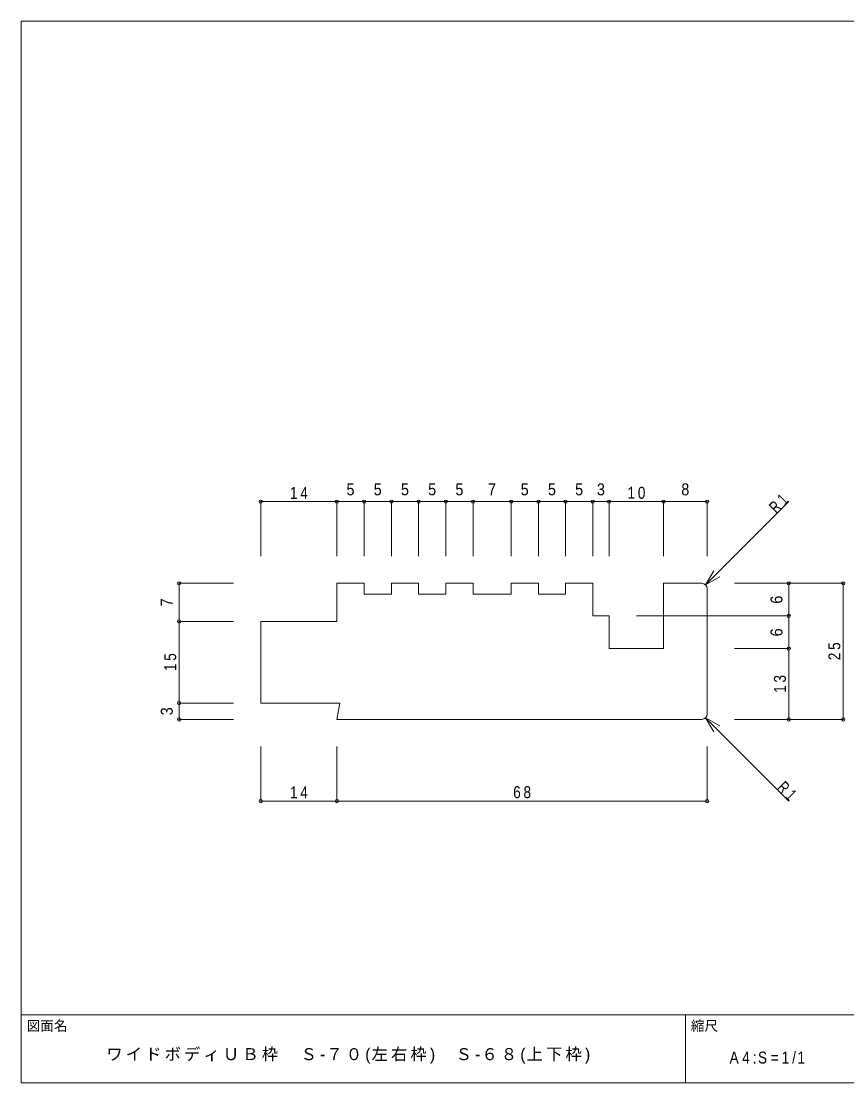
# Model space of a CAD drawing. Units: millimetres on the paper. Extents: x -141 to 141, y -98 to 98.
# Drawn here: x -141 to 10.7, y -97.5 to 97.5 of the extents above; entities that cross this region are included whole.
import ezdxf
from ezdxf.enums import TextEntityAlignment as Align

# ---------------------------------------------------------------- set-up
doc = ezdxf.new("R2010")
doc.units = ezdxf.units.MM
doc.header["$PDMODE"] = 32
doc.header["$PDSIZE"] = 0.6
for name, color, linetype, lineweight in [('0-0_ＫＢ製品', 2, 'Continuous', 9), ('0-3_寸法', 4, 'Continuous', 9), ('0-4_引出線字', 4, 'Continuous', 9), ('F-0_図面枠', 5, 'Continuous', 9), ('F-5_F-5ﾚｲﾔ', 7, 'Continuous', 9)]:
    doc.layers.add(name, color=color, linetype=linetype, lineweight=lineweight)
doc.styles.add('HGｺﾞｼｯｸM', font='')
doc.styles.get('HGｺﾞｼｯｸM').set_extended_font_data('HGｺﾞｼｯｸM')

msp = doc.modelspace()

# ---------------------------------------------------------------- linework, layer by layer
at = {"layer": '0-0_ＫＢ製品'}
for p, q in [((-78, -5.75), (-83, -5.75)), ((-83, -12.75), (-83, -5.75)), ((-78, -5.75), (-78, -7.75)), ((-68, -5.75), (-73, -5.75)), ((-73, -7.75), (-73, -5.75)), ((-68, -5.75), (-68, -7.75)), ((-58, -5.75), (-63, -5.75)), ((-63, -5.75), (-63, -7.75)), ((-58, -7.75), (-58, -5.75)), ((-46, -5.75), (-51, -5.75)), ((-46, -7.75), (-46, -5.75)), ((-73, -7.75), (-78, -7.75)), ((-63, -7.75), (-68, -7.75)), ((-15, -29.75), (-15, -6.75)), ((-97, -27.75), (-97, -12.75)), ((-83, -12.75), (-97, -12.75)), ((-97, -27.75), (-82.5, -27.75)), ((-83, -30.75), (-82.5, -27.75)), ((-16, -30.75), (-83, -30.75))]:
    msp.add_line(p, q, dxfattribs=at)
for points in [[(-51, -5.75), (-51, -7.75), (-58, -7.75)], [(-41, -5.75), (-41, -7.75), (-46, -7.75)], [(-16, -5.75), (-23, -5.75), (-23, -17.75), (-33, -17.75), (-33, -11.75), (-36, -11.75), (-36, -5.75), (-41, -5.75)]]:
    msp.add_lwpolyline(points, dxfattribs=at)
for centre, start, end in [((-16, -6.75), 0, 90), ((-16, -29.75), 270, 0)]:
    msp.add_arc(centre, 1, start, end, dxfattribs=at)
at = {"layer": '0-3_寸法'}
for p, q in [((-83, 9.25), (-97, 9.25)), ((-97, 9.25), (-97, -0.75)), ((-78, 9.25), (-83, 9.25)), ((-83, 9.25), (-83, -0.75)), ((-73, 9.25), (-78, 9.25)), ((-78, 9.25), (-78, -0.75)), ((-68, 9.25), (-73, 9.25)), ((-73, 9.25), (-73, -0.75)), ((-63, 9.25), (-68, 9.25)), ((-68, 9.25), (-68, -0.75)), ((-58, 9.25), (-63, 9.25)), ((-63, 9.25), (-63, -0.75)), ((-51, 9.25), (-58, 9.25)), ((-58, 9.25), (-58, -0.75)), ((-46, 9.25), (-51, 9.25)), ((-51, 9.25), (-51, -0.75)), ((-41, 9.25), (-46, 9.25)), ((-46, 9.25), (-46, -0.75)), ((-36, 9.25), (-41, 9.25)), ((-41, 9.25), (-41, -0.75)), ((-33, 9.25), (-36, 9.25)), ((-36, 9.25), (-36, -0.75)), ((-23, 9.25), (-33, 9.25)), ((-33, 9.25), (-33, -0.75)), ((-15, 9.25), (-23, 9.25)), ((-23, 9.25), (-23, -0.75)), ((-15, 9.25), (-15, -0.75)), ((-112, -5.75), (-112, -12.75)), ((-112, -5.75), (-102, -5.75)), ((0, -5.75), (-10, -5.75)), ((0, -5.75), (0, -11.75)), ((10, -5.75), (0, -5.75)), ((10, -5.75), (10, -30.75)), ((-112, -12.75), (-102, -12.75)), ((-112, -12.75), (-112, -27.75)), ((0, -11.75), (-28, -11.75)), ((0, -11.75), (0, -17.75)), ((0, -17.75), (-10, -17.75)), ((0, -17.75), (0, -30.75)), ((-112, -27.75), (-102, -27.75)), ((-112, -27.75), (-112, -30.75)), ((-112, -30.75), (-102, -30.75)), ((0, -30.75), (-10, -30.75)), ((10, -30.75), (0, -30.75)), ((-97, -45.75), (-97, -35.75)), ((-83, -45.75), (-83, -35.75)), ((-15, -45.75), (-15, -35.75)), ((-97, -45.75), (-83, -45.75)), ((-83, -45.75), (-15, -45.75))]:
    msp.add_line(p, q, dxfattribs=at)
for p in [(-97, 9.25), (-83, 9.25), (-78, 9.25), (-73, 9.25), (-68, 9.25), (-63, 9.25), (-58, 9.25), (-51, 9.25), (-46, 9.25), (-41, 9.25), (-36, 9.25), (-33, 9.25), (-23, 9.25), (-15, 9.25), (-112, -5.75), (0, -5.75), (10, -5.75), (0, -11.75), (-112, -12.75), (0, -17.75), (-112, -27.75), (-112, -30.75), (0, -30.75), (10, -30.75), (-97, -45.75), (-83, -45.75), (-15, -45.75)]:
    msp.add_point(p, dxfattribs=at)
at = {"layer": '0-4_引出線字'}
for p, q in [((-15.293, -6.043), (0, 9.25)), ((-15.293, -6.043), (-13.793, -3.445)), ((-15.293, -6.043), (-12.695, -4.543)), ((-15.293, -30.457), (-12.695, -31.957)), ((-15.293, -30.457), (0, -45.75)), ((-15.293, -30.457), (-13.793, -33.055))]:
    msp.add_line(p, q, dxfattribs=at)
at = {"layer": 'F-0_図面枠'}
for p, q in [((-141, 97.5), (141, 97.5)), ((-141, -97.5), (-141, 97.5)), ((-141, -85), (141, -85)), ((-19, -97.5), (-19, -85)), ((141, -97.5), (-141, -97.5))]:
    msp.add_line(p, q, dxfattribs=at)

# ---------------------------------------------------------------- texts
at = {"layer": '0-3_寸法', "color": 7, "style": 'HGｺﾞｼｯｸM', "width": 0.9}
for s, p in [('5', (-81.25, 9.75)), ('5', (-76.25, 9.75)), ('5', (-71.25, 9.75)), ('5', (-66.25, 9.75)), ('5', (-61.25, 9.75)), ('7', (-55.25, 9.75)), ('5', (-49.25, 9.75)), ('5', (-44.25, 9.75)), ('5', (-39.25, 9.75)), ('3', (-35.25, 9.75)), ('8', (-19.75, 9.75))]:
    msp.add_text(s, height=2.199, dxfattribs=at).set_placement(p, align=Align.BOTTOM_LEFT)
for s, p in [('7', (-112.5, -10)), ('6', (-0.5, -9.5)), ('6', (-0.5, -15.5)), ('3', (-112.5, -30))]:
    msp.add_text(s, height=2.199, rotation=90, dxfattribs=at).set_placement(p, align=Align.BOTTOM_LEFT)
at = {"layer": '0-3_寸法', "color": 7, "char_height": 2.199, "attachment_point": 7, "style": 'HGｺﾞｼｯｸM'}
for s, insert in [('\\T1.36;\\W0.85;14', (-91.625, 9.75)), ('\\T1.36;\\W0.85;10', (-29.625, 9.75)), ('\\T1.36;\\W0.85;14', (-91.625, -45.25)), ('\\T1.36;\\W0.85;68', (-50.625, -45.25))]:
    msp.add_mtext(s, dxfattribs=dict(at, insert=insert))
at = {"layer": '0-3_寸法', "color": 7, "char_height": 2.199, "attachment_point": 7, "rotation": 90, "style": 'HGｺﾞｼｯｸM'}
for s, insert in [('\\T1.36;\\W0.85;25', (9.5, -19.875)), ('\\T1.36;\\W0.85;15', (-112.5, -21.875)), ('\\T1.36;\\W0.85;13', (-0.5, -25.875))]:
    msp.add_mtext(s, dxfattribs=dict(at, insert=insert))
at = {"layer": '0-4_引出線字', "color": 7, "char_height": 2.199, "attachment_point": 7, "style": 'HGｺﾞｼｯｸM'}
for insert, rotation in [((-2.298, 6.952), 45), ((-2.298, -43.452), 315)]:
    msp.add_mtext('\\T1.36;\\W0.75;R1', dxfattribs=dict(at, insert=insert, rotation=rotation))
at = {"layer": 'F-0_図面枠', "color": 7, "style": 'HGｺﾞｼｯｸM'}
msp.add_text('図面名', height=1.833, dxfattribs=at).set_placement((-140, -88.5), align=Align.BOTTOM_LEFT)
at = {"layer": 'F-5_F-5ﾚｲﾔ', "style": 'HGｺﾞｼｯｸM'}
msp.add_text('縮尺', height=1.833, dxfattribs=at).set_placement((-18, -88.5), align=Align.BOTTOM_LEFT)
at = {"layer": 'F-5_F-5ﾚｲﾔ', "char_height": 2.199, "attachment_point": 7, "style": 'HGｺﾞｼｯｸM'}
for s, insert in [('\\T1.19;ワイドボディＵＢ枠\u3000Ｓ-７０(左右枠)\u3000Ｓ-６８(上下枠)', (-125.375, -94)), ('\\T1.39;\\W0.85;A4:S=1/1', (-10.875, -94))]:
    msp.add_mtext(s, dxfattribs=dict(at, insert=insert))

doc.saveas('drawing.dxf')
